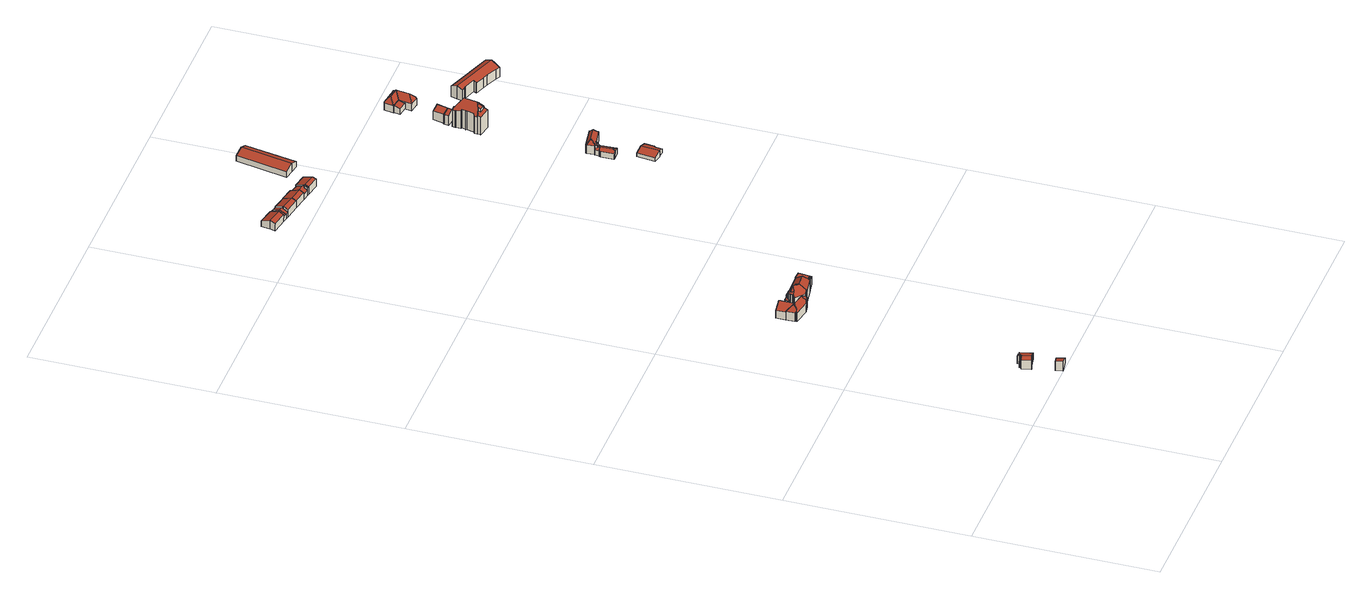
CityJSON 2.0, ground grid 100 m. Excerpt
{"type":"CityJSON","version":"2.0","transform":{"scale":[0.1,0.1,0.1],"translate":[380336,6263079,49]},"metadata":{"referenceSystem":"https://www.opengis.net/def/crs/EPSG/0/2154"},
"CityObjects":{
"building1":{"type":"Building","attributes":{"b3_dak_type":"slanted","b3_h_dak_50p":52.73,"b3_h_dak_70p":52.95,"b3_h_dak_max":53.37,"b3_h_dak_min":52.11,"b3_h_maaiveld":49.14,"b3_kas_warenhuis":false,"b3_reconstructie_onvolledig":false,"b3_rmse_lod12":0.421,"b3_rmse_lod13":0.421,"b3_rmse_lod22":0.0272,"b3_val3dity_lod12":"[]","b3_val3dity_lod13":"[]","b3_val3dity_lod22":"[]","b3_volume_lod12":112.71,"b3_volume_lod13":112.71,"b3_volume_lod22":124.61,"oorspronkelijkbouwjaar":2000},"children":["building1-1"]},
"building1-1":{"type":"BuildingPart","parents":["building1"],"geometry":[{"type":"Solid","lod":"2.2","boundaries":[[[[0,1,2,3]],[[4,0,3,5]],[[5,3,2,6]],[[6,2,1,7]],[[7,1,0,4]],[[7,4,5,6]]]],"semantics":{"surfaces":[{"type":"GroundSurface"},{"type":"WallSurface","on_footprint_edge":true},{"type":"RoofSurface"}],"values":[[0,1,1,1,1,2]]}}]},
"building2":{"type":"Building","attributes":{"b3_dak_type":"slanted","b3_h_dak_50p":54.46,"b3_h_dak_70p":54.88,"b3_h_dak_max":55.48,"b3_h_dak_min":52.11,"b3_h_maaiveld":49.15,"b3_kas_warenhuis":false,"b3_reconstructie_onvolledig":false,"b3_rmse_lod12":0.923,"b3_rmse_lod13":0.923,"b3_rmse_lod22":0.0317,"b3_val3dity_lod12":"[]","b3_val3dity_lod13":"[]","b3_val3dity_lod22":"[]","b3_volume_lod12":323.76,"b3_volume_lod13":323.76,"b3_volume_lod22":293.64,"oorspronkelijkbouwjaar":2000},"children":["building2-1"]},
"building2-1":{"type":"BuildingPart","parents":["building2"],"geometry":[{"type":"Solid","lod":"2.2","boundaries":[[[[8,9,10,11,12,13,14,15,16,17,18,19,20,21]],[[22,15,14,23]],[[24,25,26,27]],[[28,17,16,29]],[[29,16,15,22,30]],[[30,22,31,32]],[[32,31,12,11,33,34]],[[27,26,35,36]],[[23,14,13,37]],[[38,21,20,39]],[[40,41,8,21,38]],[[42,18,17,28]],[[43,19,18,42]],[[36,35,44,45]],[[46,10,9,47]],[[39,20,19,43]],[[37,13,12,31]],[[33,11,10,46]],[[45,48,49]],[[48,45,44,41,40]],[[47,9,8,41]],[[34,33,25,24]],[[37,31,22,23]],[[42,49,48,40,38,39,43]],[[25,33,46,47,41,44,35,26]],[[34,24,27,36,45,49,42,28,29,30,32]]]],"semantics":{"surfaces":[{"type":"GroundSurface"},{"type":"WallSurface","on_footprint_edge":true},{"type":"WallSurface","on_footprint_edge":false},{"type":"RoofSurface"}],"values":[[0,1,2,1,1,2,1,2,1,1,1,1,1,2,1,1,1,1,2,2,1,2,3,3,3,3]]}}]},
"building3":{"type":"Building","attributes":{"b3_dak_type":"slanted","b3_h_dak_50p":64.2,"b3_h_dak_70p":64.71,"b3_h_dak_max":66.76,"b3_h_dak_min":62.88,"b3_h_maaiveld":57.37,"b3_kas_warenhuis":false,"b3_reconstructie_onvolledig":false,"b3_rmse_lod12":0.873,"b3_rmse_lod13":0.873,"b3_rmse_lod22":0.118,"b3_val3dity_lod12":"[]","b3_val3dity_lod13":"[]","b3_val3dity_lod22":"[104]","b3_volume_lod12":820.83,"b3_volume_lod13":820.83,"b3_volume_lod22":746.67,"oorspronkelijkbouwjaar":2000},"children":["building3-1"]},
"building3-1":{"type":"BuildingPart","parents":["building3"],"geometry":[{"type":"Solid","lod":"2.2","boundaries":[[[[50,51,52,53,54,55,56,57,58,59,60,61,62,63,64,65,66,67,68]],[[69,51,50,70]],[[71,52,51,69]],[[72,56,55,73]],[[74,63,62,75]],[[76,57,56,72]],[[77,68,67,78]],[[79,80,81]],[[82,65,64,83]],[[83,64,63,74]],[[84,85,86]],[[85,84,58,57,76]],[[87,88,89]],[[90,91,89]],[[92,86,91,90]],[[73,55,54,88,87]],[[93,94,80,79]],[[95,61,60,96]],[[75,62,61,95]],[[96,60,59,97]],[[88,54,53,98]],[[98,53,52,71]],[[99,66,65,82]],[[100,101,102]],[[97,59,58,84]],[[70,50,68,77]],[[101,100,103]],[[94,93,104]],[[105,106,104]],[[106,105,78,107]],[[107,78,67,66,99]],[[73,87,89,91,86,85,76,72]],[[95,108,93,79,81,83,74,75]],[[100,102,71,69,70]],[[97,84,86,92,90,109,108,95,96]],[[105,104,93,108,109,90,89,88,98,71,102,101,103]],[[78,105,103,100,70,77]],[[107,99,82,83,81,80,94,104,106]]]],"semantics":{"surfaces":[{"type":"GroundSurface"},{"type":"WallSurface","on_footprint_edge":true},{"type":"WallSurface","on_footprint_edge":false},{"type":"RoofSurface"}],"values":[[0,1,1,1,1,1,1,2,1,1,2,1,2,2,2,1,2,1,1,1,1,1,1,2,1,1,2,2,2,2,1,3,3,3,3,3,3,3]]}}]},
"building4":{"type":"Building","attributes":{"b3_dak_type":"slanted","b3_h_dak_50p":65.26,"b3_h_dak_70p":66.53,"b3_h_dak_max":68.43,"b3_h_dak_min":60.92,"b3_h_maaiveld":57.84,"b3_kas_warenhuis":false,"b3_reconstructie_onvolledig":false,"b3_rmse_lod12":1.82,"b3_rmse_lod13":1.69,"b3_rmse_lod22":0.608,"b3_val3dity_lod12":"[]","b3_val3dity_lod13":"[]","b3_val3dity_lod22":"[104]","b3_volume_lod12":1374.17,"b3_volume_lod13":1361.89,"b3_volume_lod22":-89145.77,"oorspronkelijkbouwjaar":2000},"children":["building4-1"]},
"building4-1":{"type":"BuildingPart","parents":["building4"],"geometry":[{"type":"Solid","lod":"2.2","boundaries":[[[[110,111,112,113,114,115,116,117,118,119,120,121,122,123,124,125,126,127,128,129]],[[130,131,132,133,134]],[[135,131,130]],[[136,120,119,137]],[[137,119,118,138]],[[139,124,123,140]],[[140,123,122,141]],[[142,126,125,143]],[[144,143,125,124,139,145]],[[146,147,148,149]],[[150,151,152]],[[143,144,152]],[[141,122,121,153]],[[153,121,120,136]],[[154,155,156]],[[157,158,159]],[[158,157,160,155,154]],[[161,162,163,164]],[[145,139,162,161]],[[165,114,113,166]],[[167,168,169]],[[170,115,114,165]],[[171,116,115,170]],[[172,173,174]],[[174,175,176]],[[177,142,176]],[[178,179,180,181]],[[149,148,138,182]],[[166,113,112,183]],[[184,127,126,142,177]],[[151,150,185]],[[133,132,185]],[[186,129,128,187]],[[155,160,188]],[[134,133,188]],[[187,128,127,184]],[[173,172,189]],[[190,191,189]],[[183,112,111,192]],[[182,138,118,117,193]],[[194,195,175,174]],[[191,190,195,194]],[[193,117,116,171]],[[164,163,147,146]],[[196,197,198,199]],[[200,201,202,197,196]],[[203,204,205,206,207]],[[207,206,208]],[[197,202,209]],[[204,203,150]],[[206,205,201,200]],[[210,211,110,129,186,212]],[[213,214,211,210]],[[192,111,110,211]],[[212,186,215,216]],[[181,180,214,213]],[[216,215,217,179,178]],[[179,217,218,219]],[[219,218,220]],[[199,198,168,167]],[[183,135,130,159,158,154,156,221,208,222,167,169,170,165,166]],[[134,188,160,157,159,130]],[[191,194,174,173,189]],[[135,223,224,172,174,176,142,143,152,151,185,132,131]],[[147,163,162,139,140,141,153,136,137,138,148]],[[150,203,207,208,221,156,155,188,133,185]],[[199,167,222,208,206,200,196]],[[201,205,204,150,152,144,145,161,164,146,149,225,209,202]],[[214,180,226,223,135,183,192,211]],[[220,227,190,189,172,224,223,226,180,179,219]],[[216,178,181,213,210,212]],[[227,220,218,217,215,186,187,184,177,176,175,195,190]],[[168,198,197,209,225,149,182,193,171,170,169]]]],"semantics":{"surfaces":[{"type":"GroundSurface"},{"type":"WallSurface","on_footprint_edge":false},{"type":"WallSurface","on_footprint_edge":true},{"type":"RoofSurface"}],"values":[[0,1,1,2,2,2,2,2,2,1,1,1,2,2,1,1,1,1,1,2,1,2,2,1,1,1,1,1,2,2,1,1,2,1,1,2,1,1,2,2,1,1,2,1,1,1,1,1,1,1,1,2,1,2,1,1,1,1,1,1,3,3,3,3,3,3,3,3,3,3,3,3,3]]}}]},
"building5":{"type":"Building","attributes":{"b3_dak_type":"slanted","b3_h_dak_50p":85.45,"b3_h_dak_70p":85.86,"b3_h_dak_max":86.5,"b3_h_dak_min":83.8,"b3_h_maaiveld":81.1,"b3_kas_warenhuis":false,"b3_reconstructie_onvolledig":false,"b3_rmse_lod12":0.801,"b3_rmse_lod13":0.801,"b3_rmse_lod22":0.0365,"b3_val3dity_lod12":"[]","b3_val3dity_lod13":"[]","b3_val3dity_lod22":"[]","b3_volume_lod12":441.6,"b3_volume_lod13":441.6,"b3_volume_lod22":399.66,"oorspronkelijkbouwjaar":2000},"children":["building5-1"]},
"building5-1":{"type":"BuildingPart","parents":["building5"],"geometry":[{"type":"Solid","lod":"2.2","boundaries":[[[[228,229,230,231,232,233,234,235]],[[236,228,235,237]],[[238,234,233,239]],[[237,235,234,238,240]],[[241,242,230,229,243]],[[240,238,244,245]],[[245,244,246,247]],[[248,231,230,242]],[[247,246,242,241]],[[249,232,231,248]],[[243,229,228,236]],[[239,233,232,249]],[[245,250,236,237,240]],[[249,248,242,246,251]],[[243,236,250,245,247,241]],[[239,249,251,246,244,238]]]],"semantics":{"surfaces":[{"type":"GroundSurface"},{"type":"WallSurface","on_footprint_edge":true},{"type":"WallSurface","on_footprint_edge":false},{"type":"RoofSurface"}],"values":[[0,1,1,1,1,2,2,1,2,1,1,1,3,3,3,3]]}}]},
"building6":{"type":"Building","attributes":{"b3_dak_type":"slanted","b3_h_dak_50p":85.48,"b3_h_dak_70p":85.87,"b3_h_dak_max":86.48,"b3_h_dak_min":83.84,"b3_h_maaiveld":81.1,"b3_kas_warenhuis":false,"b3_reconstructie_onvolledig":false,"b3_rmse_lod12":0.832,"b3_rmse_lod13":0.832,"b3_rmse_lod22":0.0527,"b3_val3dity_lod12":"[]","b3_val3dity_lod13":"[]","b3_val3dity_lod22":"[]","b3_volume_lod12":396.5,"b3_volume_lod13":396.5,"b3_volume_lod22":357.5,"oorspronkelijkbouwjaar":2000},"children":["building6-1"]},
"building6-1":{"type":"BuildingPart","parents":["building6"],"geometry":[{"type":"Solid","lod":"2.2","boundaries":[[[[252,253,233,232,254,255,256,257]],[[258,259,253,252,260]],[[261,262,259,258]],[[260,252,257,263]],[[264,233,253,259]],[[263,257,256,265]],[[249,232,233,264]],[[266,254,232,249]],[[267,268,269,270]],[[265,256,255,268,267]],[[268,255,254,266]],[[270,269,262,261]],[[260,263,271,261,258]],[[262,269,249,264,259]],[[268,266,249,269]],[[270,261,271,263,265,267]]]],"semantics":{"surfaces":[{"type":"GroundSurface"},{"type":"WallSurface","on_footprint_edge":true},{"type":"WallSurface","on_footprint_edge":false},{"type":"RoofSurface"}],"values":[[0,1,2,1,1,1,1,1,2,1,1,2,3,3,3,3]]}}]},
"building7":{"type":"Building","attributes":{"b3_dak_type":"slanted","b3_h_dak_50p":85.26,"b3_h_dak_70p":85.75,"b3_h_dak_max":86.47,"b3_h_dak_min":83.74,"b3_h_maaiveld":81.09,"b3_kas_warenhuis":false,"b3_reconstructie_onvolledig":false,"b3_rmse_lod12":0.837,"b3_rmse_lod13":0.837,"b3_rmse_lod22":0.0978,"b3_val3dity_lod12":"[]","b3_val3dity_lod13":"[]","b3_val3dity_lod22":"[]","b3_volume_lod12":465.45,"b3_volume_lod13":465.45,"b3_volume_lod22":417.17,"oorspronkelijkbouwjaar":2000},"children":["building7-1"]},
"building7-1":{"type":"BuildingPart","parents":["building7"],"geometry":[{"type":"Solid","lod":"2.2","boundaries":[[[[252,257,272,273,274,275,276,277,278,279,280]],[[281,252,280,282,283]],[[284,273,272,285]],[[286,287,274,273,284]],[[283,282,288,289]],[[290,291,292,293]],[[294,295,296,297]],[[293,292,279,278,298]],[[297,296,287,286]],[[282,280,279,292]],[[289,288,299,300]],[[285,272,257,263]],[[301,275,274,287]],[[263,257,252,281]],[[300,299,295,294]],[[298,278,277,302,303]],[[303,302,291,290]],[[304,276,275,301]],[[302,277,276,304]],[[263,281,283,289]],[[300,294,297,286,284,285,263,289]],[[303,290,293,298]],[[304,296,295,299,288,282,292,291,302]],[[296,304,301,287]]]],"semantics":{"surfaces":[{"type":"GroundSurface"},{"type":"WallSurface","on_footprint_edge":true},{"type":"WallSurface","on_footprint_edge":false},{"type":"RoofSurface"}],"values":[[0,1,1,1,2,2,2,1,2,1,2,1,1,1,2,1,2,1,1,3,3,3,3,3]]}}]},
"building8":{"type":"Building","attributes":{"b3_dak_type":"slanted","b3_h_dak_50p":85.68,"b3_h_dak_70p":85.98,"b3_h_dak_max":86.47,"b3_h_dak_min":84.22,"b3_h_maaiveld":81.09,"b3_kas_warenhuis":false,"b3_reconstructie_onvolledig":false,"b3_rmse_lod12":0.744,"b3_rmse_lod13":0.744,"b3_rmse_lod22":0.0223,"b3_val3dity_lod12":"[]","b3_val3dity_lod13":"[]","b3_val3dity_lod22":"[]","b3_volume_lod12":284.22,"b3_volume_lod13":284.22,"b3_volume_lod22":259.95,"oorspronkelijkbouwjaar":2000},"children":["building8-1"]},
"building8-1":{"type":"BuildingPart","parents":["building8"],"geometry":[{"type":"Solid","lod":"2.2","boundaries":[[[[278,277,305,306,307,308]],[[303,277,278,298]],[[298,278,308,309]],[[309,308,307,310]],[[311,305,277,303]],[[310,307,306,312]],[[312,306,305,311]],[[310,303,298,309]],[[312,311,303,310]]]],"semantics":{"surfaces":[{"type":"GroundSurface"},{"type":"WallSurface","on_footprint_edge":true},{"type":"RoofSurface"}],"values":[[0,1,1,1,1,1,1,2,2]]}}]},
"building9":{"type":"Building","attributes":{"b3_dak_type":"slanted","b3_h_dak_50p":85.46,"b3_h_dak_70p":85.82,"b3_h_dak_max":86.44,"b3_h_dak_min":84.4,"b3_h_maaiveld":81.12,"b3_kas_warenhuis":false,"b3_reconstructie_onvolledig":false,"b3_rmse_lod12":0.643,"b3_rmse_lod13":0.643,"b3_rmse_lod22":0.0254,"b3_val3dity_lod12":"[]","b3_val3dity_lod13":"[]","b3_val3dity_lod22":"[]","b3_volume_lod12":1328.79,"b3_volume_lod13":1328.79,"b3_volume_lod22":1230.2,"oorspronkelijkbouwjaar":2000},"children":["building9-1"]},
"building9-1":{"type":"BuildingPart","parents":["building9"],"geometry":[{"type":"Solid","lod":"2.2","boundaries":[[[[313,314,315,316,317,318]],[[319,318,317,320]],[[320,317,316,321]],[[321,316,315,322]],[[323,313,318,319]],[[322,315,314,324]],[[324,314,313,323]],[[320,324,323,319]],[[324,320,321,322]]]],"semantics":{"surfaces":[{"type":"GroundSurface"},{"type":"WallSurface","on_footprint_edge":true},{"type":"RoofSurface"}],"values":[[0,1,1,1,1,1,1,2,2]]}}]},
"building10":{"type":"Building","attributes":{"b3_dak_type":"slanted","b3_h_dak_50p":73.06,"b3_h_dak_70p":73.23,"b3_h_dak_max":73.62,"b3_h_dak_min":72.61,"b3_h_maaiveld":69.28,"b3_kas_warenhuis":false,"b3_reconstructie_onvolledig":false,"b3_rmse_lod12":0.302,"b3_rmse_lod13":0.302,"b3_rmse_lod22":0.0398,"b3_val3dity_lod12":"[]","b3_val3dity_lod13":"[]","b3_val3dity_lod22":"[]","b3_volume_lod12":162.55,"b3_volume_lod13":162.55,"b3_volume_lod22":156.8,"oorspronkelijkbouwjaar":2000},"children":["building10-1"]},
"building10-1":{"type":"BuildingPart","parents":["building10"],"geometry":[{"type":"Solid","lod":"2.2","boundaries":[[[[325,326,327,328,329,330,331,332,333]],[[334,331,330,335]],[[336,332,331,334]],[[337,329,328,338]],[[339,333,332,336]],[[335,330,329,337]],[[340,327,326,341]],[[338,328,327,340,342]],[[343,344,345]],[[342,340,346,344,343]],[[347,325,333,339]],[[341,326,325,347]],[[344,346,347]],[[342,343,345,334,335,337,338]],[[344,347,339,336,334,345]],[[347,346,340,341]]]],"semantics":{"surfaces":[{"type":"GroundSurface"},{"type":"WallSurface","on_footprint_edge":true},{"type":"WallSurface","on_footprint_edge":false},{"type":"RoofSurface"}],"values":[[0,1,1,1,1,1,1,1,2,2,1,1,2,3,3,3]]}}]},
"building11":{"type":"Building","attributes":{"b3_dak_type":"slanted","b3_h_dak_50p":72.22,"b3_h_dak_70p":72.5,"b3_h_dak_max":72.98,"b3_h_dak_min":71.35,"b3_h_maaiveld":69.23,"b3_kas_warenhuis":false,"b3_reconstructie_onvolledig":false,"b3_rmse_lod12":0.505,"b3_rmse_lod13":0.505,"b3_rmse_lod22":0.025,"b3_val3dity_lod12":"[]","b3_val3dity_lod13":"[]","b3_val3dity_lod22":"[]","b3_volume_lod12":281.43,"b3_volume_lod13":281.43,"b3_volume_lod22":257.45,"oorspronkelijkbouwjaar":2000},"children":["building11-1"]},
"building11-1":{"type":"BuildingPart","parents":["building11"],"geometry":[{"type":"Solid","lod":"2.2","boundaries":[[[[348,349,350,351,352,353,354,355,356,357,358]],[[359,354,353,360]],[[361,355,354,359]],[[360,353,352,362]],[[362,352,351,363]],[[364,348,358,365]],[[363,351,350,366]],[[366,350,349,367]],[[368,357,356,369]],[[369,356,355,361]],[[365,358,357,368]],[[367,349,348,364]],[[363,361,359,360,362]],[[367,364,365,368,369,361,363,366]]]],"semantics":{"surfaces":[{"type":"GroundSurface"},{"type":"WallSurface","on_footprint_edge":true},{"type":"RoofSurface"}],"values":[[0,1,1,1,1,1,1,1,1,1,1,1,2,2]]}}]},
"building12":{"type":"Building","attributes":{"b3_dak_type":"slanted","b3_h_dak_50p":75.68,"b3_h_dak_70p":76.39,"b3_h_dak_max":77.73,"b3_h_dak_min":72.76,"b3_h_maaiveld":69.64,"b3_kas_warenhuis":false,"b3_reconstructie_onvolledig":false,"b3_rmse_lod12":1.44,"b3_rmse_lod13":1.44,"b3_rmse_lod22":0.0812,"b3_val3dity_lod12":"[]","b3_val3dity_lod13":"[]","b3_val3dity_lod22":"[]","b3_volume_lod12":460.49,"b3_volume_lod13":460.49,"b3_volume_lod22":413.81,"oorspronkelijkbouwjaar":2000},"children":["building12-1"]},
"building12-1":{"type":"BuildingPart","parents":["building12"],"geometry":[{"type":"Solid","lod":"2.2","boundaries":[[[[370,371,372,373,374,375,376,377,378,379,380,381,382,383,384]],[[385,377,376,335]],[[386,378,377,385]],[[387,388,375,374,336]],[[335,376,375,388]],[[389,383,382,390,391]],[[391,390,392]],[[393,379,378,386]],[[394,395,396,397]],[[395,380,379,393,398]],[[399,400,401]],[[402,403,404,388,387]],[[336,374,373,405]],[[406,381,380,395,394]],[[407,408,400,399]],[[409,371,370,410]],[[401,405,411]],[[412,413,414,415]],[[390,382,381,406]],[[416,417,404,403]],[[418,419,417,416]],[[415,414,420]],[[403,402,421]],[[408,407,421]],[[422,423,424]],[[425,426,413,412]],[[397,396,426,425]],[[398,393,419,418,427]],[[427,418,428]],[[423,384,383,389]],[[410,370,384,423,422]],[[411,405,373,372,429]],[[429,372,371,409]],[[408,421,402,387,336,405,401,400]],[[397,425,412,430,431,392,390,406,394]],[[419,393,386,385,335,388,404,417]],[[428,420,414,413,426,396,395,398,427]],[[423,389,391,392,431,424]],[[429,409,410,422,424,431,430,412,415,420,428,418,416,403,421,407,399,401,411]]]],"semantics":{"surfaces":[{"type":"GroundSurface"},{"type":"WallSurface","on_footprint_edge":true},{"type":"WallSurface","on_footprint_edge":false},{"type":"RoofSurface"}],"values":[[0,1,1,1,1,1,2,1,2,1,2,2,1,1,2,1,2,2,1,2,2,2,2,2,2,2,2,2,2,1,1,1,1,3,3,3,3,3,3]]}}]},
"building13":{"type":"Building","attributes":{"b3_dak_type":"slanted","b3_h_dak_50p":83.54,"b3_h_dak_70p":83.81,"b3_h_dak_max":84.3,"b3_h_dak_min":82.82,"b3_h_maaiveld":77,"b3_kas_warenhuis":false,"b3_reconstructie_onvolledig":false,"b3_rmse_lod12":0.508,"b3_rmse_lod13":0.508,"b3_rmse_lod22":0.0226,"b3_val3dity_lod12":"[]","b3_val3dity_lod13":"[]","b3_val3dity_lod22":"[]","b3_volume_lod12":74.24,"b3_volume_lod13":74.24,"b3_volume_lod22":71.35,"oorspronkelijkbouwjaar":2000},"children":["building13-1"]},
"building13-1":{"type":"BuildingPart","parents":["building13"],"geometry":[{"type":"Solid","lod":"2.2","boundaries":[[[[432,433,434,435]],[[436,434,433,437]],[[438,435,434,436]],[[439,432,435,438]],[[437,433,432,439]],[[437,439,438,436]]]],"semantics":{"surfaces":[{"type":"GroundSurface"},{"type":"WallSurface","on_footprint_edge":true},{"type":"RoofSurface"}],"values":[[0,1,1,1,1,2]]}}]},
"building14":{"type":"Building","attributes":{"b3_dak_type":"slanted","b3_h_dak_50p":86.95,"b3_h_dak_70p":87.77,"b3_h_dak_max":89.66,"b3_h_dak_min":84.29,"b3_h_maaiveld":73.85,"b3_kas_warenhuis":false,"b3_reconstructie_onvolledig":false,"b3_rmse_lod12":1.7,"b3_rmse_lod13":1.7,"b3_rmse_lod22":0.235,"b3_val3dity_lod12":"[]","b3_val3dity_lod13":"[]","b3_val3dity_lod22":"[204]","b3_volume_lod12":1631.17,"b3_volume_lod13":1631.17,"b3_volume_lod22":1516.62,"oorspronkelijkbouwjaar":2000},"children":["building14-1"]},
"building14-1":{"type":"BuildingPart","parents":["building14"],"geometry":[{"type":"Solid","lod":"2.2","boundaries":[[[[440,441,442,443,444,445,446,447,448,449,450,451,452,453,454,455,456,457,458]],[[459,447,446,460]],[[461,448,447,459]],[[462,454,453,463]],[[464,465,463,466]],[[467,441,440,468]],[[469,442,441,467]],[[466,463,453,452,470]],[[471,472,461]],[[473,443,442,469]],[[474,475,476]],[[477,478,479]],[[480,481,449,448,461]],[[482,450,449,481]],[[483,444,443,473]],[[484,485,481,480]],[[486,451,450,482]],[[487,488,489,490]],[[490,489,485,484,491]],[[492,493,494,488,487]],[[495,455,454,462]],[[496,497,472,471]],[[491,484,497]],[[498,456,455,495]],[[499,457,456,498]],[[500,458,457,499]],[[468,440,458,500]],[[460,446,445,501]],[[478,477,501,502]],[[502,501,445,444,483]],[[470,452,451,486]],[[494,493,503]],[[465,464,503]],[[493,492,504]],[[505,506,497,496]],[[507,476,475,506,505]],[[508,476,507]],[[497,484,480,461,472]],[[501,477,479,508,459,460]],[[494,503,464,466,470,486,482,481,485,489,488]],[[506,475,474,504,492,487,490,491,497]],[[476,508,479,478,502,483,473,469,467,468,500,499,498,495,462,463,465,503,493,504,474]],[[508,507,505,496,471,461,459]]]],"semantics":{"surfaces":[{"type":"GroundSurface"},{"type":"WallSurface","on_footprint_edge":true},{"type":"WallSurface","on_footprint_edge":false},{"type":"RoofSurface"}],"values":[[0,1,1,1,2,1,1,1,2,1,2,2,1,1,1,2,1,2,2,2,1,2,2,1,1,1,1,1,2,1,1,2,2,2,2,2,2,3,3,3,3,3,3]]}}]},
"building15":{"type":"Building","attributes":{"b3_dak_type":"slanted","b3_h_dak_50p":83.53,"b3_h_dak_70p":83.85,"b3_h_dak_max":84.36,"b3_h_dak_min":82.81,"b3_h_maaiveld":77.39,"b3_kas_warenhuis":false,"b3_reconstructie_onvolledig":false,"b3_rmse_lod12":0.525,"b3_rmse_lod13":0.525,"b3_rmse_lod22":0.0254,"b3_val3dity_lod12":"[]","b3_val3dity_lod13":"[]","b3_val3dity_lod22":"[]","b3_volume_lod12":170.05,"b3_volume_lod13":170.05,"b3_volume_lod22":162.9,"oorspronkelijkbouwjaar":2000},"children":["building15-1"]},
"building15-1":{"type":"BuildingPart","parents":["building15"],"geometry":[{"type":"Solid","lod":"2.2","boundaries":[[[[509,510,511,512]],[[513,509,512,514]],[[514,512,511,438]],[[438,511,510,515]],[[515,510,509,513]],[[515,513,514,438]]]],"semantics":{"surfaces":[{"type":"GroundSurface"},{"type":"WallSurface","on_footprint_edge":true},{"type":"RoofSurface"}],"values":[[0,1,1,1,1,2]]}}]},
"building16":{"type":"Building","attributes":{"b3_dak_type":"slanted","b3_h_dak_50p":85.16,"b3_h_dak_70p":85.44,"b3_h_dak_max":85.7,"b3_h_dak_min":84.44,"b3_h_maaiveld":81.29,"b3_kas_warenhuis":false,"b3_reconstructie_onvolledig":false,"b3_rmse_lod12":0.418,"b3_rmse_lod13":0.418,"b3_rmse_lod22":0.16,"b3_val3dity_lod12":"[]","b3_val3dity_lod13":"[]","b3_val3dity_lod22":"[]","b3_volume_lod12":77.31,"b3_volume_lod13":77.31,"b3_volume_lod22":72.24,"oorspronkelijkbouwjaar":2000},"children":["building16-1"]},
"building16-1":{"type":"BuildingPart","parents":["building16"],"geometry":[{"type":"Solid","lod":"2.2","boundaries":[[[[516,517,518,519]],[[520,517,516,521]],[[521,516,519,522]],[[523,518,517,520]],[[522,519,518,523]],[[522,523,520,521]]]],"semantics":{"surfaces":[{"type":"GroundSurface"},{"type":"WallSurface","on_footprint_edge":true},{"type":"RoofSurface"}],"values":[[0,1,1,1,1,2]]}}]},
"building17":{"type":"Building","attributes":{"b3_dak_type":"slanted","b3_h_dak_50p":87.21,"b3_h_dak_70p":87.83,"b3_h_dak_max":89.8,"b3_h_dak_min":85.49,"b3_h_maaiveld":81.18,"b3_kas_warenhuis":false,"b3_reconstructie_onvolledig":false,"b3_rmse_lod12":1.12,"b3_rmse_lod13":1.12,"b3_rmse_lod22":0.121,"b3_val3dity_lod12":"[]","b3_val3dity_lod13":"[]","b3_val3dity_lod22":"[204]","b3_volume_lod12":675.11,"b3_volume_lod13":675.11,"b3_volume_lod22":614.68,"oorspronkelijkbouwjaar":2000},"children":["building17-1"]},
"building17-1":{"type":"BuildingPart","parents":["building17"],"geometry":[{"type":"Solid","lod":"2.2","boundaries":[[[[524,525,526,527,528,529,530,531,532,533,534,535,536,537,538,539,540]],[[541,533,532,542]],[[543,544,545]],[[546,534,533,541]],[[547,529,528,548]],[[548,528,527,549]],[[550,526,525,551]],[[552,543,553]],[[554,535,534,546]],[[555,536,535,554,556]],[[545,544,530,529,547]],[[557,538,537,558]],[[559,531,530,544]],[[549,527,526,550]],[[542,532,531,559,560]],[[561,539,538,557]],[[556,554,562]],[[553,543,563]],[[564,524,540,565]],[[565,540,539,561]],[[558,537,536,555]],[[560,559,566]],[[551,525,524,564]],[[560,566,552,546,541,542]],[[553,563,567,562,554,546,552]],[[568,569,563,543,545,547,548,549]],[[558,555,556,562,567,563,569,568]],[[566,559,544,543,552]],[[551,564,565,561,557,558,568,549,550]]]],"semantics":{"surfaces":[{"type":"GroundSurface"},{"type":"WallSurface","on_footprint_edge":true},{"type":"WallSurface","on_footprint_edge":false},{"type":"RoofSurface"}],"values":[[0,1,2,1,1,1,1,2,1,1,1,1,1,1,1,1,2,2,1,1,1,2,1,3,3,3,3,3,3]]}}]},
"building18":{"type":"Building","attributes":{"b3_dak_type":"slanted","b3_h_dak_50p":87.89,"b3_h_dak_70p":88.24,"b3_h_dak_max":88.83,"b3_h_dak_min":83.52,"b3_h_maaiveld":80.71,"b3_kas_warenhuis":false,"b3_reconstructie_onvolledig":false,"b3_rmse_lod12":0.704,"b3_rmse_lod13":0.704,"b3_rmse_lod22":0.224,"b3_val3dity_lod12":"[]","b3_val3dity_lod13":"[]","b3_val3dity_lod22":"[]","b3_volume_lod12":1698.66,"b3_volume_lod13":1698.66,"b3_volume_lod22":1620.71,"oorspronkelijkbouwjaar":2000},"children":["building18-1"]},
"building18-1":{"type":"BuildingPart","parents":["building18"],"geometry":[{"type":"Solid","lod":"2.2","boundaries":[[[[570,571,572,573,574,575,576,577,578,579,580,581,582,583,584,585,586]],[[587,573,572,588]],[[589,574,573,587]],[[590,578,577,591]],[[588,572,571,592]],[[593,585,584,594]],[[595,586,585,593]],[[594,584,583,596]],[[597,580,579,598]],[[598,579,578,590]],[[599,581,580,597]],[[600,582,581,599]],[[596,583,582,600]],[[601,575,574,589]],[[591,577,576,602]],[[602,576,575,601]],[[603,570,586,595]],[[592,571,570,603]],[[590,589,587,588,592,603,595,593,594,596,600,599,597,598]],[[589,590,591,602,601]]]],"semantics":{"surfaces":[{"type":"GroundSurface"},{"type":"WallSurface","on_footprint_edge":true},{"type":"RoofSurface"}],"values":[[0,1,1,1,1,1,1,1,1,1,1,1,1,1,1,1,1,1,2,2]]}}]}
},
"vertices":[
[503,3,1],[495,44,1],[561,59,1],[571,16,1],[503,3,58],[571,16,33],[561,59,30],[495,44,55],
[461,214,1],[462,222,1],[469,223,1],[494,228,1],[493,231,1],[493,243,1],[529,251,1],[530,245,1],[549,178,1],[521,172,1],[491,165,1],[466,159,1],[453,210,1],[461,213,1],[530,245,32],[529,251,32],[494,227,58],[494,227,50],[493,224,49],[493,224,58],[521,172,53],[549,178,43],[530,245,43],[493,231,49],[493,231,57],[494,228,50],[494,228,58],[483,217,45],[483,217,62],[493,243,48],[461,213,58],[453,210,56],[461,214,59],[461,214,37],[491,165,64],[466,159,56],[479,217,44],[479,217,64],[469,223,40],[462,222,38],[479,217,65],[478,216,64],
[425,1485,84],[455,1484,84],[456,1412,84],[457,1400,84],[492,1397,84],[494,1397,84],[502,1394,84],[531,1371,84],[520,1368,84],[522,1366,84],[496,1358,84],[490,1359,84],[477,1355,84],[383,1373,84],[384,1377,84],[385,1381,84],[382,1382,84],[381,1433,84],[380,1486,84],[455,1484,140],[425,1485,161],[456,1412,138],[502,1394,145],[494,1397,149],[383,1373,135],[477,1355,137],[531,1371,143],[380,1486,129],[381,1433,131],[412,1395,168],[412,1395,157],[397,1381,148],[385,1381,140],[384,1377,140],[520,1368,144],[520,1368,155],[516,1375,152],[492,1397,150],[492,1397,149],[492,1393,154],[493,1382,168],[493,1382,164],[516,1375,153],[413,1397,170],[413,1397,158],[490,1359,145],[496,1358,141],[522,1366,142],[457,1400,154],[382,1382,138],[424,1403,161],[424,1403,159],[427,1402,159],[420,1404,158],[417,1402,161],[419,1404,158],[419,1404,162],[381,1433,136],[485,1382,170],[486,1382,170],
[648,1390,88],[556,1375,88],[555,1382,88],[541,1380,88],[495,1422,88],[500,1432,88],[497,1435,88],[502,1449,88],[499,1451,88],[499,1450,88],[490,1455,88],[488,1453,88],[486,1453,88],[485,1471,88],[502,1471,88],[547,1470,88],[644,1467,88],[688,1466,88],[704,1400,88],[655,1392,88],[548,1421,194],[548,1421,189],[547,1433,177],[547,1433,179],[547,1433,192],[552,1417,193],[490,1455,121],[499,1450,119],[499,1451,120],[502,1471,131],[485,1471,130],[486,1453,120],[644,1467,151],[547,1470,139],[547,1470,141],[502,1471,147],[503,1461,156],[503,1461,126],[502,1459,125],[502,1459,158],[547,1451,157],[547,1451,158],[547,1456,153],[488,1453,120],[537,1432,195],[537,1432,193],[536,1432,194],[539,1429,187],[539,1429,194],[547,1421,194],[537,1432,185],[504,1463,153],[504,1463,127],[505,1461,126],[505,1461,155],[495,1422,144],[541,1380,145],[513,1432,171],[513,1432,168],[510,1430,167],[500,1432,160],[497,1435,157],[630,1438,180],[630,1438,168],[644,1459,160],[644,1459,158],[644,1461,158],[644,1467,160],[648,1398,175],[648,1398,160],[644,1397,165],[644,1397,175],[499,1451,156],[555,1382,160],[688,1466,157],[547,1446,163],[655,1392,141],[704,1400,140],[541,1432,188],[645,1439,161],[651,1440,153],[651,1440,157],[556,1375,154],[502,1449,159],[646,1459,159],[646,1459,157],[511,1450,166],[511,1450,165],[511,1439,166],[511,1439,167],[521,1447,182],[521,1447,165],[511,1450,164],[529,1452,178],[529,1452,159],[523,1445,167],[523,1445,186],[523,1445,194],[528,1440,194],[510,1450,164],[648,1390,175],[648,1390,158],[655,1392,175],[648,1393,175],[648,1393,160],[648,1395,142],[648,1395,175],[648,1398,143],[648,1409,145],[648,1409,159],[658,1410,145],[534,1434,194],[522,1437,185],[621,1425,193],[624,1430,188],[506,1455,161],[632,1412,179],[651,1439,152],
[8,4042,321],[18,4093,321],[109,4075,321],[132,4070,321],[124,4028,321],[117,3992,321],[92,3997,321],[2,4014,321],[8,4042,375],[2,4014,363],[92,3997,349],[117,3992,349],[92,3997,363],[109,4075,354],[109,4075,347],[18,4093,354],[98,4024,360],[98,4024,375],[100,4033,364],[100,4033,371],[132,4070,348],[124,4028,364],[58,4032,375],[107,4032,364],
[223,3973,321],[138,3988,321],[132,4068,321],[158,4063,321],[239,4048,321],[228,3997,321],[138,3988,364],[138,3988,349],[223,3973,364],[145,4014,375],[145,4014,360],[228,3997,374],[117,3992,350],[239,4048,354],[132,4068,348],[158,4063,355],[158,4063,348],[147,4024,364],[147,4024,370],[185,4006,375],
[239,4051,321],[313,4036,321],[313,4033,321],[367,4019,321],[360,3981,321],[358,3971,321],[354,3950,321],[344,3952,321],[301,3959,321],[223,3973,365],[301,3959,351],[301,3959,365],[313,4036,353],[239,4051,353],[313,4033,354],[313,4033,347],[307,3982,361],[307,3982,374],[351,3972,374],[351,3972,360],[344,3952,351],[344,3952,366],[309,3989,371],[309,3989,364],[309,3991,365],[309,3991,370],[354,3950,366],[308,3987,363],[308,3987,372],[367,4019,348],[358,3971,360],[358,3971,374],[360,3981,365],
[369,4024,321],[446,4008,321],[435,3955,321],[431,3936,321],[431,3936,366],[435,3955,374],[369,4024,353],[446,4008,353],
[517,4386,321],[568,4376,321],[608,4368,321],[560,4083,321],[510,4092,321],[459,4101,321],[459,4101,355],[510,4092,374],[560,4083,355],[608,4368,359],[517,4386,355],[568,4376,374],
[1322,2634,203],[1322,2630,203],[1288,2630,203],[1273,2630,203],[1273,2702,203],[1274,2712,203],[1298,2716,203],[1319,2719,203],[1323,2634,203],[1298,2716,245],[1274,2712,237],[1319,2719,238],[1273,2702,237],[1273,2630,236],[1323,2634,238],[1288,2630,238],[1322,2630,237],[1288,2630,241],[1303,2647,246],[1303,2647,245],[1301,2649,245],[1303,2647,243],[1322,2634,238],
[1416,2465,202],[1407,2457,202],[1401,2419,202],[1368,2423,202],[1367,2422,202],[1323,2429,202],[1335,2531,202],[1379,2525,202],[1419,2519,202],[1418,2517,202],[1421,2517,202],[1335,2531,224],[1323,2429,224],[1379,2525,239],[1367,2422,239],[1368,2423,239],[1416,2465,225],[1421,2517,225],[1401,2419,228],[1407,2457,227],[1418,2517,226],[1419,2519,226],
[1401,2758,206],[1401,2754,206],[1319,2739,206],[1319,2723,206],[1319,2719,206],[1297,2716,206],[1274,2712,206],[1274,2735,206],[1280,2735,206],[1280,2736,206],[1277,2777,206],[1277,2783,206],[1386,2801,206],[1391,2802,206],[1400,2757,206],[1274,2735,237],[1280,2735,240],[1297,2716,246],[1297,2716,245],[1391,2802,259],[1386,2801,260],[1386,2801,266],[1380,2787,275],[1280,2736,240],[1277,2777,265],[1277,2777,259],[1292,2768,277],[1292,2768,278],[1280,2736,259],[1315,2742,261],[1315,2742,239],[1318,2723,239],[1293,2725,247],[1293,2725,245],[1293,2725,244],[1319,2723,238],[1277,2783,258],[1313,2742,261],[1313,2742,240],[1401,2754,258],[1401,2758,262],[1319,2723,239],[1295,2762,287],[1295,2762,279],[1295,2761,280],[1295,2761,285],[1288,2738,261],[1288,2738,242],[1287,2738,261],[1287,2738,242],[1295,2755,279],[1295,2726,246],[1400,2757,262],[1400,2757,258],[1397,2757,262],[1295,2765,283],[1295,2765,279],[1287,2738,268],[1287,2744,269],[1319,2739,257],[1333,2769,287],[1373,2775,287],
[1233,3475,280],[1193,3482,280],[1197,3508,280],[1239,3501,280],[1197,3508,338],[1193,3482,339],[1239,3501,353],[1233,3475,353],
[1235,3426,248],[1228,3428,248],[1231,3457,248],[1229,3458,248],[1233,3475,248],[1245,3473,248],[1311,3459,248],[1307,3443,248],[1285,3329,248],[1284,3323,248],[1280,3302,248],[1205,3316,248],[1208,3319,248],[1209,3336,248],[1210,3349,248],[1221,3357,248],[1229,3397,248],[1226,3403,248],[1231,3407,248],[1307,3443,375],[1311,3459,353],[1285,3329,375],[1210,3349,353],[1209,3336,355],[1218,3334,365],[1218,3334,364],[1209,3336,364],[1228,3428,356],[1235,3426,363],[1231,3457,353],[1208,3319,357],[1272,3344,394],[1272,3344,393],[1229,3458,350],[1246,3345,391],[1262,3354,399],[1262,3354,406],[1243,3466,362],[1243,3466,363],[1243,3465,364],[1284,3323,366],[1284,3323,365],[1280,3302,356],[1233,3475,351],[1270,3324,366],[1270,3324,365],[1205,3316,355],[1244,3330,382],[1244,3330,365],[1242,3328,364],[1242,3328,380],[1270,3324,381],[1241,3341,388],[1241,3341,387],[1241,3341,369],[1221,3357,363],[1268,3344,398],[1268,3344,393],[1229,3397,363],[1226,3403,358],[1231,3407,363],[1245,3473,353],[1245,3473,363],[1218,3335,365],[1242,3341,388],[1268,3348,399],[1268,3348,396],[1262,3354,407],[1277,3426,406],
[1210,3570,284],[1252,3561,284],[1239,3501,284],[1198,3507,284],[1210,3570,338],[1198,3507,339],[1252,3561,354],
[1205,3717,323],[1152,3725,323],[1157,3760,323],[1210,3752,323],[1152,3725,355],[1205,3717,355],[1210,3752,367],[1157,3760,367],
[1254,3671,322],[1254,3670,322],[1200,3679,322],[1201,3680,322],[1199,3679,322],[1205,3717,322],[1210,3752,322],[1157,3760,322],[1155,3760,322],[1163,3814,322],[1166,3814,322],[1267,3799,322],[1273,3798,322],[1255,3676,322],[1254,3673,322],[1253,3673,322],[1253,3671,322],[1163,3814,366],[1155,3760,366],[1243,3777,399],[1210,3752,364],[1210,3752,365],[1166,3814,371],[1205,3717,365],[1199,3679,364],[1201,3680,366],[1200,3679,364],[1254,3670,361],[1181,3786,400],[1243,3777,401],[1267,3799,371],[1273,3798,369],[1267,3799,375],[1254,3673,365],[1255,3676,370],[1157,3760,365],[1157,3760,369],[1253,3673,366],[1257,3788,386],[1244,3778,400],[1254,3671,363],[1253,3671,363],[1157,3763,368],[1256,3787,387],[1233,3700,400],[1238,3736,400],
[1460,3436,317],[1392,3459,317],[1383,3461,317],[1365,3464,317],[1374,3495,317],[1386,3532,317],[1656,3436,317],[1654,3429,317],[1641,3400,317],[1634,3382,317],[1622,3351,317],[1598,3362,317],[1536,3388,317],[1503,3400,317],[1455,3419,317],[1456,3421,317],[1455,3421,317],[1365,3464,384],[1383,3461,385],[1374,3495,397],[1641,3400,398],[1654,3429,384],[1392,3459,386],[1456,3421,380],[1455,3419,379],[1455,3421,380],[1503,3400,378],[1622,3351,376],[1634,3382,390],[1598,3362,377],[1536,3388,378],[1386,3532,380],[1656,3436,381],[1460,3436,386]
]}
